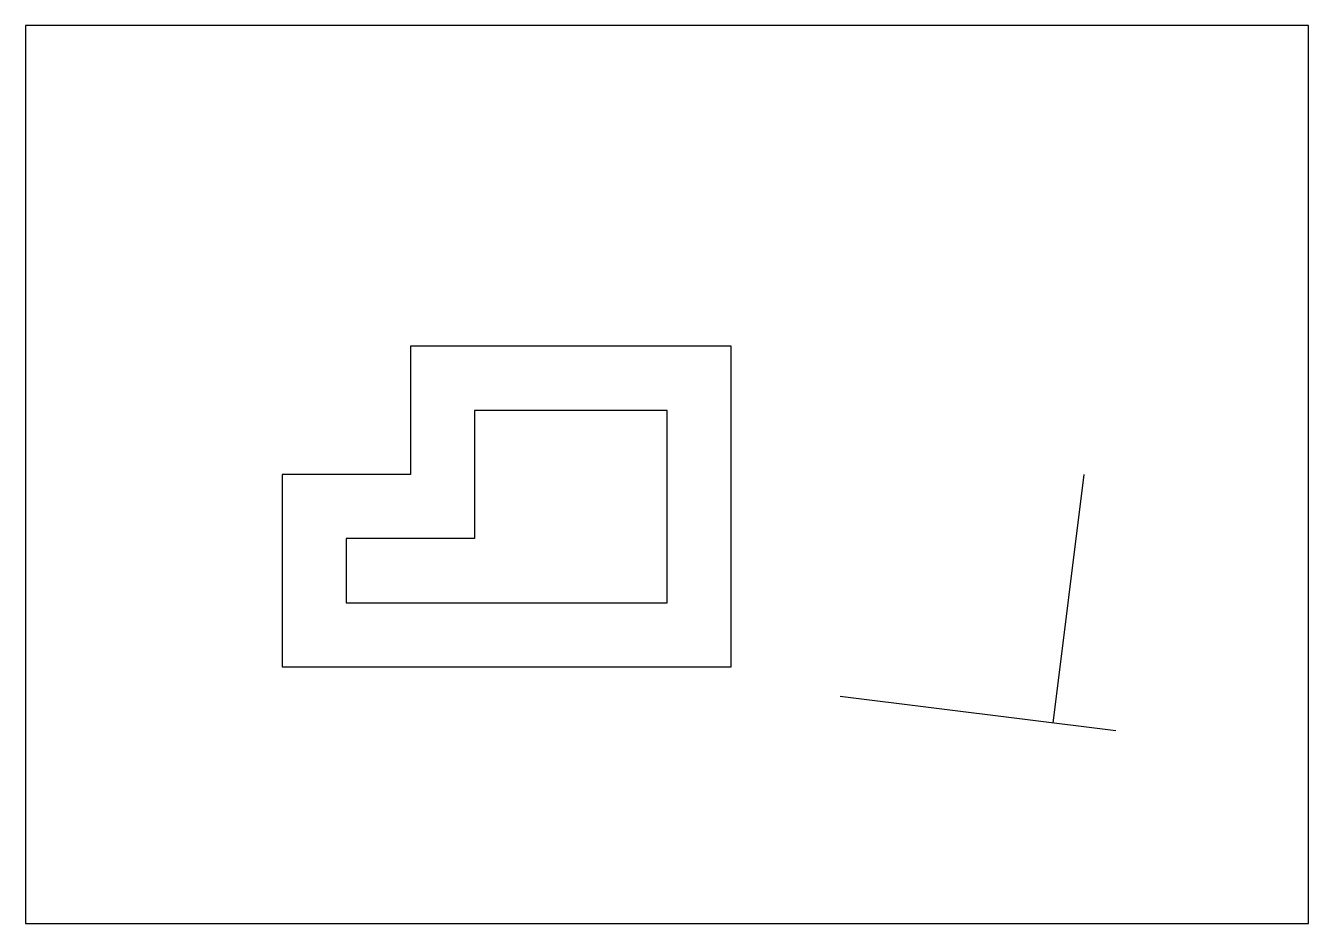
# Model space of a CAD drawing. Header units: inches. Extents: x 0 to 20, y 0 to 14.
import ezdxf

# ---------------------------------------------------------------- set-up
doc = ezdxf.new("R2010")
doc.units = ezdxf.units.IN
doc.header["$MEASUREMENT"] = 0

msp = doc.modelspace()

# ---------------------------------------------------------------- linework, layer by layer
for p, q in [((11, 9), (6, 9)), ((6, 9), (6, 7)), ((11, 4), (11, 9)), ((10, 8), (7, 8)), ((7, 8), (7, 6)), ((10, 5), (10, 8)), ((6, 7), (4, 7)), ((4, 7), (4, 4)), ((16.5, 7), (16.015, 3.123)), ((7, 6), (5, 6)), ((5, 6), (5, 5)), ((5, 5), (10, 5)), ((5, 5), (5, 5)), ((4, 4), (5, 4)), ((5, 4), (11, 4)), ((17, 3), (12.702, 3.538))]:
    msp.add_line(p, q)
msp.add_lwpolyline([(0, 0), (20, 0), (20, 14), (0, 14)], close=True)

doc.saveas('drawing.dxf')
